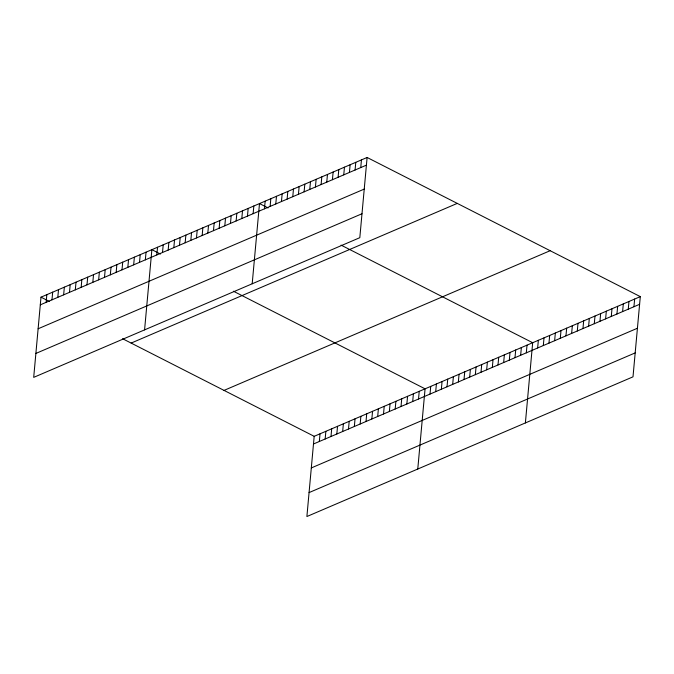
<?xml version="1.0" encoding="UTF-8"?>
<svg xmlns="http://www.w3.org/2000/svg" width="674" height="674" viewBox="0 0 674 674"><rect width="100%" height="100%" fill="white"/><g stroke="black" fill="none" stroke-linecap="round" stroke-linejoin="round"><path stroke-width="1.01" d="M367.111 157.472L40.996 297.167L33.7 377.373L359.815 237.686L367.111 157.472L640.3 296.627L633.004 376.833L306.889 516.528L314.185 436.314L640.3 296.627M46.135 302.348L46.835 294.664M51.974 299.846L52.673 292.162M57.804 297.344L58.503 289.66M63.642 294.85L64.342 287.166M69.481 292.348L70.18 284.664M75.311 289.845L76.01 282.162M81.15 287.351L81.849 279.668M86.988 284.849L87.687 277.166M92.818 282.347L93.517 274.663M98.657 279.845L99.356 272.161M104.495 277.351L105.195 269.667M110.325 274.849L111.025 267.165M116.164 272.347L116.863 264.663M122.002 269.853L122.702 262.169M127.833 267.351L128.532 259.667M133.671 264.848L134.37 257.165M139.51 262.354L140.209 254.671M145.34 259.852L146.039 252.169M144.581 329.881L151.877 249.666L160.463 254.039M156.84 254.924L157.539 247.24M162.51 252.497L163.209 244.814M168.171 250.071L168.871 242.387M173.833 247.644L174.532 239.961M179.495 245.218L180.194 237.534M185.165 242.792L185.864 235.108M190.826 240.365L191.526 232.682M196.488 237.939L197.187 230.255M202.158 235.512L202.857 227.829M207.819 233.086L208.519 225.402M213.481 230.66L214.18 222.976M219.151 228.233L219.85 220.55M224.813 225.807L225.512 218.123M230.474 223.38L231.174 215.697M236.136 220.954L236.835 213.27M241.806 218.528L242.505 210.844M247.468 216.101L248.167 208.418M253.129 213.675L253.828 206M252.194 283.779L259.498 203.573L268.084 207.946M264.461 208.83L265.16 201.147M270.122 206.404L270.822 198.72M275.784 203.978L276.483 196.294M281.454 201.551L282.153 193.868M287.116 199.125L287.815 191.441M292.777 196.698L293.476 189.015M298.447 194.272L299.146 186.588M304.109 191.846L304.808 184.162M309.77 189.419L310.47 181.736M315.432 186.993L316.131 179.309M321.102 184.566L321.801 176.883M326.764 182.14L327.463 174.456M332.425 179.714L333.125 172.03M338.095 177.287L338.795 169.604M319.324 441.504L320.024 433.82M343.757 174.861L344.456 167.177M325.163 439.001L325.862 431.318M349.418 172.434L350.118 164.751M355.08 170.008L355.779 162.324M330.993 436.499L331.692 428.816M360.75 167.582L361.449 159.898M336.832 433.997L337.531 426.313M342.67 431.503L343.369 423.82M348.5 429.001L349.199 421.317M354.339 426.499L355.038 418.815M360.177 424.005L360.876 416.321M366.007 421.503L366.707 413.819M371.846 419.001L372.545 411.317M377.684 416.507L378.384 408.823M383.514 414.005L384.214 406.321M389.353 411.502L390.052 403.819M395.191 409L395.891 401.316M401.022 406.506L401.721 398.823M406.86 404.004L407.559 396.32M412.699 401.502L413.398 393.818M418.529 399.008L419.228 391.324M417.77 469.037L425.067 388.822L233.44 291.219M430.029 394.079L430.728 386.396M435.699 391.653L436.398 383.969M441.36 389.227L442.06 381.543M447.022 386.8L447.721 379.117M452.684 384.374L453.383 376.69M458.354 381.947L459.053 374.264M464.015 379.521L464.715 371.837M469.677 377.095L470.376 369.411M475.347 374.668L476.046 366.985M481.009 372.242L481.708 364.558M486.67 369.815L487.369 362.132M492.332 367.389L493.031 359.705M498.002 364.963L498.701 357.279M503.663 362.536L504.363 354.853M509.325 360.11L510.024 352.426M514.995 357.683L515.694 350M520.657 355.257L521.356 347.573M526.318 352.831L527.017 345.147M525.383 422.935L532.679 342.721L341.061 245.117M537.65 347.978L538.349 340.294M543.311 345.551L544.011 337.868M548.973 343.125L549.672 335.441M554.643 340.699L555.342 333.015M560.305 338.272L561.004 330.589M565.966 335.846L566.666 328.162M571.636 333.419L572.336 325.736M577.298 330.993L577.997 323.309M582.959 328.567L583.659 320.891M588.621 326.149L589.32 318.465M594.291 323.722L594.99 316.039M599.953 321.296L600.652 313.612M605.614 318.869L606.314 311.186M611.284 316.443L611.984 308.759M616.946 314.017L617.645 306.333M622.608 311.59L623.307 303.907M628.269 309.164L628.968 301.48M633.939 306.737L634.638 299.054M40.297 304.842L366.412 165.155M38.123 328.777L364.238 189.091M35.882 353.437L361.989 213.751M131.152 343.083L457.267 203.388M224.038 390.398L550.144 250.703M313.486 443.998L639.601 304.311M311.312 467.933L637.419 328.246M309.063 492.593L635.178 352.906M40.996 297.167L49.59 301.539M122.567 338.71L314.185 436.314"/></g></svg>
